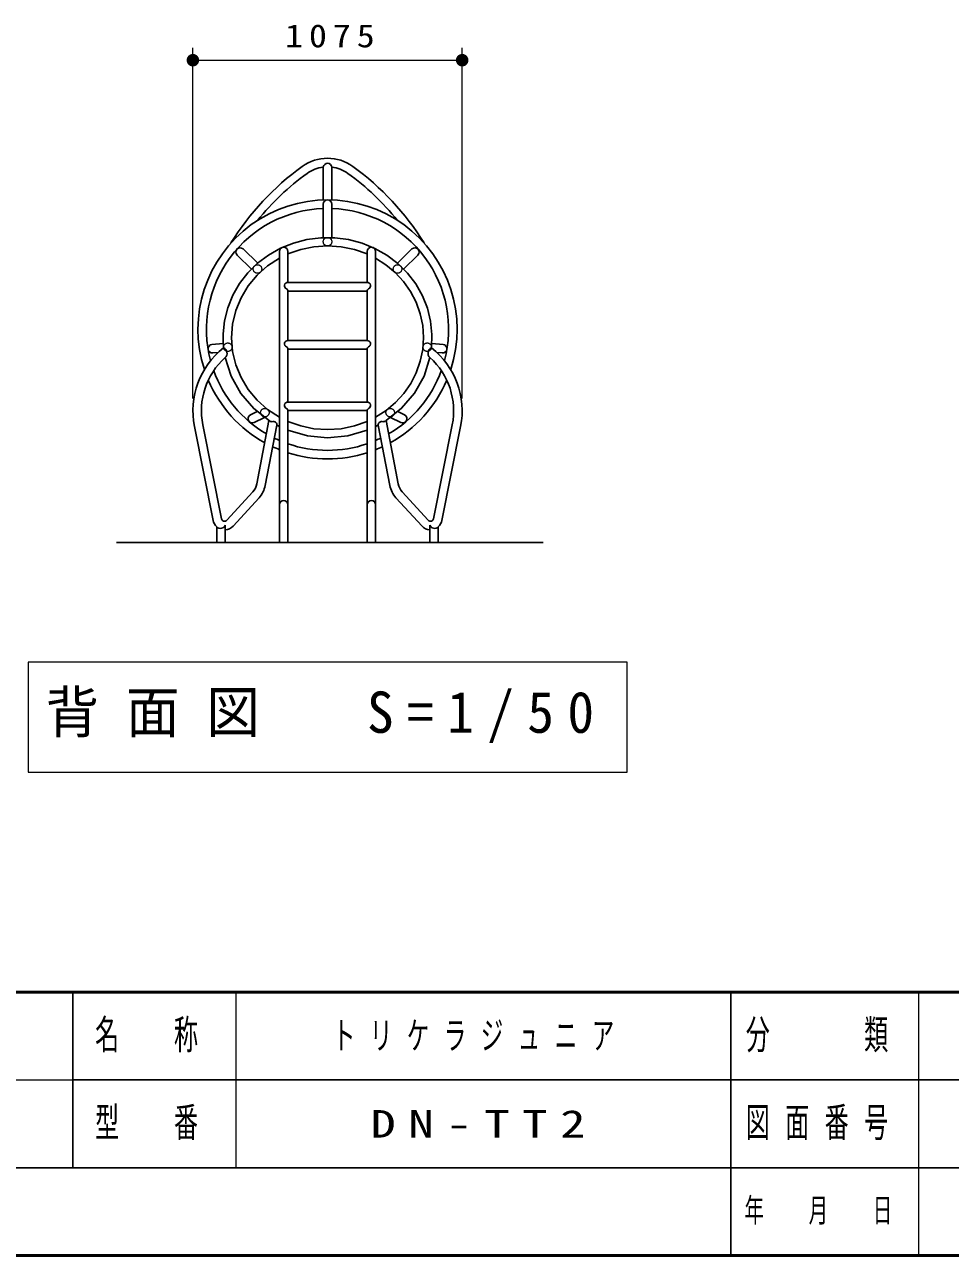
# Model space of a CAD drawing. Units: millimetres on the paper, with parts at other scales. Extents: x -365 to 0, y -19 to 257.
# Drawn here: x -186.3 to -112.5, y 0 to 98.2 of the extents above; entities that cross this region are included whole.
import ezdxf

# ---------------------------------------------------------------- set-up
doc = ezdxf.new("R2010")
doc.units = ezdxf.units.MM
doc.linetypes.add('USER1', pattern=[4.5, 2.5, -2])
doc.layers.add('LY_1', color=7, linetype='Continuous', lineweight=25)
doc.styles.add('ＭＳ ゴシック', font='')
doc.styles.get('ＭＳ ゴシック').set_extended_font_data('MS Gothic')

# ---------------------------------------------------------------- blocks, each defined once
blk = doc.blocks.new('filled_dot')
at = {"color": 0, "linetype": 'Continuous', "lineweight": -2, "const_width": 1.25}
blk.add_lwpolyline([(-0.625, 0, 1), (0.625, 0, 1)], format="xyb", close=True, dxfattribs=at)

msp = doc.modelspace()

# ---------------------------------------------------------------- linework, layer by layer
at = {"layer": 'LY_1', "lineweight": 13}
for p, q in [((-172.916, 68.407), (-172.916, 96.4)), ((-151.426, 68.407), (-151.426, 96.4)), ((-172.916, 95.4), (-151.426, 95.4)), ((-186.071, 47.359), (-186.071, 38.559)), ((-138.271, 47.359), (-186.071, 47.359)), ((-138.271, 38.559), (-138.271, 47.359)), ((-186.071, 38.559), (-138.271, 38.559)), ((-169.5, 21), (-169.5, 7)), ((-115, 21), (-115, 0)), ((-237.5, 14), (-182.5, 14))]:
    msp.add_line(p, q, dxfattribs=at)
at = {"layer": 'LY_1'}
for p, q in [((-162.511, 84.248), (-162.511, 86.876)), ((-161.831, 84.248), (-161.831, 86.876)), ((-162.511, 81.232), (-162.511, 83.913)), ((-161.831, 81.232), (-161.831, 83.913)), ((-168.242, 78.728), (-169.386, 79.85)), ((-168.91, 80.336), (-167.745, 79.193)), ((-166.011, 56.913), (-166.011, 80.128)), ((-165.331, 77.655), (-165.331, 80.128)), ((-159.011, 77.655), (-159.011, 80.128)), ((-158.331, 56.913), (-158.331, 80.128)), ((-155.433, 80.336), (-156.598, 79.193)), ((-156.101, 78.728), (-154.956, 79.85)), ((-165.331, 77.655), (-159.011, 77.655)), ((-165.331, 76.975), (-159.011, 76.975)), ((-165.331, 73.024), (-165.331, 76.961)), ((-159.011, 73.024), (-159.011, 76.975)), ((-170.498, 72.795), (-171.395, 72.709)), ((-165.331, 73.024), (-159.011, 73.024)), ((-153.845, 72.795), (-152.947, 72.709)), ((-171.33, 72.032), (-170.898, 72.074)), ((-165.331, 68.109), (-165.331, 72.344)), ((-165.331, 72.344), (-159.011, 72.344)), ((-159.011, 68.109), (-159.011, 72.344)), ((-153.012, 72.032), (-153.445, 72.074)), ((-165.331, 68.109), (-159.011, 68.109)), ((-167.789, 67.347), (-168.32, 67.087)), ((-167.199, 66.878), (-168.022, 66.476)), ((-165.331, 67.429), (-159.011, 67.429)), ((-165.331, 56.913), (-165.331, 67.429)), ((-159.011, 56.913), (-159.011, 67.429)), ((-157.144, 66.878), (-156.32, 66.476)), ((-156.554, 67.347), (-156.022, 67.087)), ((-171.304, 58.66), (-172.794, 66.16)), ((-170.637, 58.793), (-172.127, 66.292)), ((-166.842, 66.634), (-167.812, 61.58)), ((-166.22, 66.268), (-167.144, 61.451)), ((-158.123, 66.268), (-157.198, 61.451)), ((-157.5, 66.634), (-156.531, 61.58)), ((-153.706, 58.793), (-152.216, 66.292)), ((-153.039, 58.66), (-151.549, 66.16)), ((-168.136, 60.936), (-170.212, 58.674)), ((-156.207, 60.936), (-154.13, 58.674)), ((-167.635, 60.476), (-169.711, 58.214)), ((-156.708, 60.476), (-154.631, 58.214)), ((-171.011, 56.913), (-171.011, 58.149)), ((-170.331, 56.913), (-170.331, 58.297)), ((-154.011, 56.913), (-154.011, 58.297)), ((-153.331, 56.913), (-153.331, 58.149)), ((-179, 56.913), (-144.956, 56.913)), ((-182.5, 21), (-182.5, 7)), ((-130, 21), (-130, 0)), ((-182.5, 14), (-70, 14)), ((-237.5, 7), (0, 7))]:
    msp.add_line(p, q, dxfattribs=at)
at = {"layer": 'LY_1', "lineweight": 50}
for p, q in [((-365, 21), (0, 21)), ((-365, 0), (0, 0))]:
    msp.add_line(p, q, dxfattribs=at)
at = {"layer": 'LY_1'}
for points in [[(-153.874, 72.443), (-153.836, 73.509), (-153.946, 74.57), (-154.202, 75.607), (-154.601, 76.603), (-155.134, 77.539), (-155.793, 78.398), (-156.566, 79.166), (-157.438, 79.828), (-158.395, 80.373), (-159.419, 80.792), (-160.492, 81.076), (-161.595, 81.22), (-162.708, 81.223), (-163.812, 81.083), (-164.887, 80.804), (-165.913, 80.39), (-166.872, 79.849), (-167.748, 79.191), (-168.524, 78.427), (-169.187, 77.57), (-169.725, 76.637), (-170.129, 75.643), (-170.39, 74.606), (-170.506, 73.546), (-170.507, 72.994), (-170.468, 72.443)], [(-159.011, 79.934), (-160.029, 80.295), (-161.089, 80.514), (-162.171, 80.588), (-163.253, 80.514), (-164.314, 80.295), (-165.331, 79.934)], [(-166.011, 79.599), (-166.955, 78.981), (-167.792, 78.236), (-168.504, 77.379), (-169.075, 76.43), (-169.492, 75.411), (-169.746, 74.343), (-169.831, 73.251), (-169.746, 72.159), (-169.492, 71.092), (-169.075, 70.072), (-168.504, 69.124), (-167.792, 68.267), (-166.955, 67.521), (-166.011, 66.903)], [(-158.331, 66.903), (-157.498, 67.438), (-156.746, 68.072), (-156.086, 68.795), (-155.53, 69.595), (-155.089, 70.457), (-154.768, 71.367), (-154.575, 72.309), (-154.511, 73.268), (-154.579, 74.226), (-154.777, 75.167), (-155.102, 76.076), (-155.548, 76.936), (-156.107, 77.733), (-156.77, 78.454), (-157.512, 79.075), (-158.331, 79.599)], [(-170.344, 71.659), (-169.865, 70.169), (-169.094, 68.796), (-168.058, 67.593), (-166.798, 66.605)], [(-153.999, 71.659), (-154.472, 70.181), (-155.234, 68.817), (-156.256, 67.62), (-157.5, 66.634)], [(-166.22, 66.268), (-166.116, 66.213), (-166.011, 66.16)], [(-165.331, 66.568), (-164.314, 66.207), (-163.253, 65.988), (-162.171, 65.915), (-161.089, 65.988), (-160.029, 66.207), (-159.011, 66.568)], [(-165.331, 65.859), (-163.782, 65.414), (-162.171, 65.263), (-160.561, 65.414), (-159.011, 65.859)], [(-158.331, 66.16), (-158.227, 66.213), (-158.123, 66.268)]]:
    msp.add_lwpolyline(points, dxfattribs=at)
at = {"layer": 'LY_1', "linetype": 'USER1', "lineweight": 13}
for centre in [(-162.171, 80.913), (-167.761, 78.733), (-156.582, 78.733), (-170.132, 72.489), (-154.211, 72.489), (-167.171, 67.27), (-157.171, 67.27)]:
    msp.add_circle(centre, 0.34, dxfattribs=at)
at = {"layer": 'LY_1'}
for centre, radius, start, end in [((-162.171, 84.13), 3.443, 54.00022, 125.99978), ((-151.427, 69.343), 21.722, 125.99978, 148.13618), ((-162.171, 84.13), 2.763, 97.06821, 125.99978), ((-162.171, 86.829), 0.343, 7.77857, 172.22143), ((-162.171, 84.13), 2.763, 54.00022, 82.93179), ((-172.915, 69.343), 21.722, 31.86382, 54.00022), ((-151.427, 69.343), 21.042, 125.99978, 140.88569), ((-172.915, 69.343), 21.042, 39.11431, 54.00022), ((-162.171, 73.913), 10.34, 341.92994, 198.07006), ((-162.171, 73.913), 9.66, 92.01704, 194.96272), ((-162.171, 83.913), 0.34, 0, 180), ((-162.171, 73.913), 9.66, 345.03728, 87.98296), ((-169.148, 80.093), 0.34, 45.55947, 225.55947), ((-165.671, 80.128), 0.34, 0, 180), ((-158.671, 80.128), 0.34, 0, 180), ((-155.195, 80.093), 0.34, 314.44053, 134.44053), ((-165.347, 77.39), 0.266, 86.59808, 246.72148), ((-158.995, 77.39), 0.266, 293.27852, 93.40192), ((-165.531, 76.961), 0.2, 0, 66.72148), ((-158.811, 76.961), 0.2, 113.27852, 180), ((-171.363, 72.371), 0.34, 95.47128, 275.47128), ((-165.347, 72.758), 0.266, 86.59808, 246.72148), ((-158.995, 72.758), 0.266, 293.27852, 93.40192), ((-152.98, 72.371), 0.34, 264.52872, 84.52872), ((-166.513, 67.407), 6.403, 128.1486, 191.23694), ((-170.661, 72.011), 0.473, 312.0168, 66.03509), ((-165.531, 72.33), 0.2, 0, 66.72148), ((-158.811, 72.33), 0.2, 113.27852, 180), ((-153.682, 72.011), 0.473, 113.96491, 227.9832), ((-157.829, 67.407), 6.403, 348.76306, 51.8514), ((-166.513, 67.407), 5.723, 132.0168, 191.23694), ((-157.829, 67.407), 5.723, 348.76306, 47.9832), ((-162.171, 73.913), 10.34, 203.07588, 241.02094), ((-162.171, 73.913), 9.66, 199.95104, 239.6962), ((-162.171, 73.913), 9.66, 300.3038, 340.04896), ((-162.171, 73.913), 10.34, 298.97906, 336.92412), ((-165.347, 67.843), 0.266, 86.59808, 246.72148), ((-158.995, 67.843), 0.266, 293.27852, 93.40192), ((-168.171, 66.782), 0.34, 116.02185, 296.02185), ((-165.531, 67.415), 0.2, 0, 66.72148), ((-158.811, 67.415), 0.2, 113.27852, 180), ((-156.171, 66.782), 0.34, 243.97815, 63.97815), ((-166.582, 66.942), 0.4, 237.43882, 281.27945), ((-166.457, 66.313), 0.241, 349.13815, 101.27945), ((-157.886, 66.313), 0.241, 78.72055, 190.86185), ((-157.76, 66.942), 0.4, 258.72055, 302.56118), ((-162.171, 73.913), 9.66, 243.92217, 246.57705), ((-162.171, 73.913), 9.66, 293.42295, 296.07783), ((-162.171, 73.913), 10.34, 244.94462, 248.19966), ((-162.171, 73.913), 9.66, 250.9058, 289.0942), ((-162.171, 73.913), 10.34, 252.20518, 287.79482), ((-162.171, 73.913), 10.34, 291.80034, 295.05538), ((-169.108, 61.828), 1.32, 317.45403, 349.13815), ((-169.108, 61.828), 2, 317.45403, 349.13815), ((-155.234, 61.828), 2, 190.86185, 222.54597), ((-155.234, 61.828), 1.32, 190.86185, 222.54597), ((-165.671, 59.913), 0.34, 0, 180), ((-158.671, 59.913), 0.34, 0, 180), ((-170.394, 58.841), 0.927, 191.23694, 228.28091), ((-170.718, 58.437), 0.411, 224.54644, 340.02802), ((-170.394, 58.841), 0.247, 191.23694, 317.45403), ((-170.394, 58.841), 0.927, 273.89221, 317.45403), ((-153.948, 58.841), 0.927, 222.54597, 266.10779), ((-153.948, 58.841), 0.247, 222.54597, 348.76306), ((-153.625, 58.437), 0.411, 199.97198, 315.45356), ((-153.948, 58.841), 0.927, 311.71909, 348.76306)]:
    msp.add_arc(centre, radius, start, end, dxfattribs=at)

# ---------------------------------------------------------------- block references
at = {"layer": 'LY_1', "lineweight": 13, "xscale": 0.4, "yscale": 0.4}
msp.add_blockref('filled_dot', (-172.916, 95.4), dxfattribs=at)
at = {"layer": 'LY_1', "lineweight": 13, "xscale": 0.4, "yscale": 0.4, "rotation": 180}
msp.add_blockref('filled_dot', (-151.426, 95.4), dxfattribs=at)

# ---------------------------------------------------------------- texts
at = {"layer": 'LY_1', "style": 'ＭＳ ゴシック'}
for s, insert, char_height, attachment_point in [('\\T1.33;\\W1.15;1075', (-161.748, 96.4), 1.833, 8), ('\\T1.5;\\W0.95;背面図\u3000S=1/50', (-184.671, 42.959), 3.299, 4), ('\\T1.64;\\W0.6;名\u3000称', (-176, 17.5), 2.346, 5), ('\\T1.64;\\W0.6;トリケラジュニア', (-161.75, 17.5), 2.199, 4), ('\\T1.64;\\W0.6;分\u3000\u3000類', (-122.5, 17.5), 2.346, 5), ('\\T1.64;\\W0.6;型\u3000番', (-176, 10.5), 2.346, 5), ('\\T1.64;\\W0.6;図面番号', (-122.5, 10.5), 2.346, 5), ('\\T1.5;\\W1.35;DN-TT2', (-158.75, 10.5), 2.199, 4), ('\\T1.64;\\W0.6;年\u3000月\u3000日', (-122.5, 3.5), 1.906, 5)]:
    msp.add_mtext(s, dxfattribs=dict(at, insert=insert, char_height=char_height, attachment_point=attachment_point))

doc.saveas('drawing.dxf')
